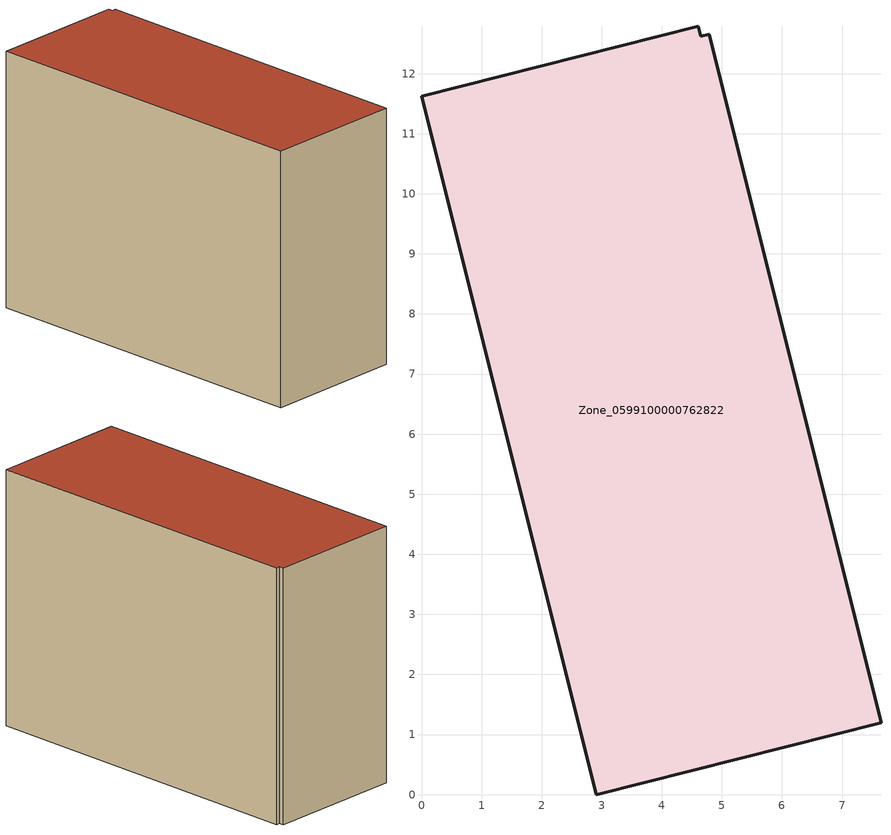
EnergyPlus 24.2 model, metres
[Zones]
Zone_0599100000762822
 floor ground (C_G): 2.91,0 0,11.63 4.61,12.79 4.65,12.62 4.79,12.66 7.65,1.19 z0
 wall outside (C_F): 2.91,0 7.65,1.19 4.79,12.66 4.65,12.62 4.61,12.79 0,11.63 2.91,0 z0:8.83
 roof outside (C_R): 0,11.63 2.91,0 7.65,1.19 4.79,12.66 4.65,12.62 4.61,12.79 z8.83
[BUILDING]
Pand.0599100000762822: North Axis=0; Terrain=City; Loads Convergence Tolerance Value=0.04; Temperature Convergence Tolerance Value=0.4; Solar Distribution=FullExterior; Maximum Number of Warmup Days=25; Minimum Number of Warmup Days=1
[Site:Location]
Rotterdam.The.Hague.AP_ZH_NLD Design_Conditions: Latitude=51.96; Longitude=4.45; Time Zone=1; Elevation=-4.5
[SITE:GROUNDTEMPERATURE:BUILDINGSURFACE]
18, 18, 18, 18, 18, 18, 18, 18, 18, 18, 18, 18
[MATERIAL] Thermal Absorptance=0.9; Solar Absorptance=0.7; Visible Absorptance=0.7
Name | Roughness | Thickness | Conductivity | Density | Specific Heat
G.TI.1992-2005 | MediumSmooth | 0.15 | 0.06 | 540 | 1210
F.TI.1992-2005 | Rough | 0.3 | 0.12 | 1920 | 840
R.TI.1992-2005 | MediumRough | 0.2 | 0.08 | 1500 | 1000
[CONSTRUCTION]
C_G: G.TI.1992-2005
C_F: F.TI.1992-2005
C_R: R.TI.1992-2005
[ZONE]
Zone_0599100000762822: Type=1; Multiplier=1; Ceiling Height=Autocalculate; Volume=Autocalculate; Floor Area=autocalculate; Part of Total Floor Area=Yes
[ZONEINFILTRATION:DESIGNFLOWRATE]
Infil_Zone_0599100000762822: Zone or ZoneList or Space or SpaceList=Zone_0599100000762822; Schedule=AlwaysOn; Design Flow Rate Calculation Method=Flow/Area; Flow Rate per Floor Area=0.0015; Constant Term Coefficient=1; Temperature Term Coefficient=0; Velocity Term Coefficient=0; Velocity Squared Term Coefficient=0
[HVACTEMPLATE:ZONE:IDEALLOADSAIRSYSTEM]
Zone_0599100000762822: Maximum Heating Supply Air Temperature=50; Minimum Cooling Supply Air Temperature=13; Maximum Heating Supply Air Humidity Ratio=0.0156; Minimum Cooling Supply Air Humidity Ratio=0.0077; Heating Limit=NoLimit; Cooling Limit=NoLimit; Dehumidification Control Type=ConstantSensibleHeatRatio; Cooling Sensible Heat Ratio=0.7; Dehumidification Setpoint=60; Humidification Control Type=None; Humidification Setpoint=30; Outdoor Air Method=None; Outdoor Air Flow Rate per Person=0.00944; Outdoor Air Flow Rate per Zone Floor Area=0; Outdoor Air Flow Rate per Zone=0; Demand Controlled Ventilation Type=None; Outdoor Air Economizer Type=NoEconomizer; Heat Recovery Type=None; Sensible Heat Recovery Effectiveness=0.7; Latent Heat Recovery Effectiveness=0.65
[ZONECONTROL:THERMOSTAT]
ThermostatControl_Zone_0599100000762822: Zone or ZoneList=Zone_0599100000762822; Control Type Schedule=DualSetpointControlType; Control 1=Thermostat_Zone_0599100000762822; Temperature Difference Between Cutout And Setpoint=0
[THERMOSTATSETPOINT:DUALSETPOINT]
Thermostat_Zone_0599100000762822: Heating Setpoint Temperature Schedule=HeatingSetpoint_Zone_0599100000762822; Cooling Setpoint Temperature Schedule=CoolingSetpoint_Zone_0599100000762822
[SCHEDULE:COMPACT]
HeatingSetpoint_Zone_0599100000762822: Through: 12/31, For: AllDays, Until: 24:00, 21
CoolingSetpoint_Zone_0599100000762822: Through: 12/31, For: AllDays, Until: 24:00, 24
DualSetpointControlType: Through: 12/31, For: AllDays, Until: 24:00, 4
AlwaysOn: Through: 12/31, For: AllDays, Until: 24:00, 1
